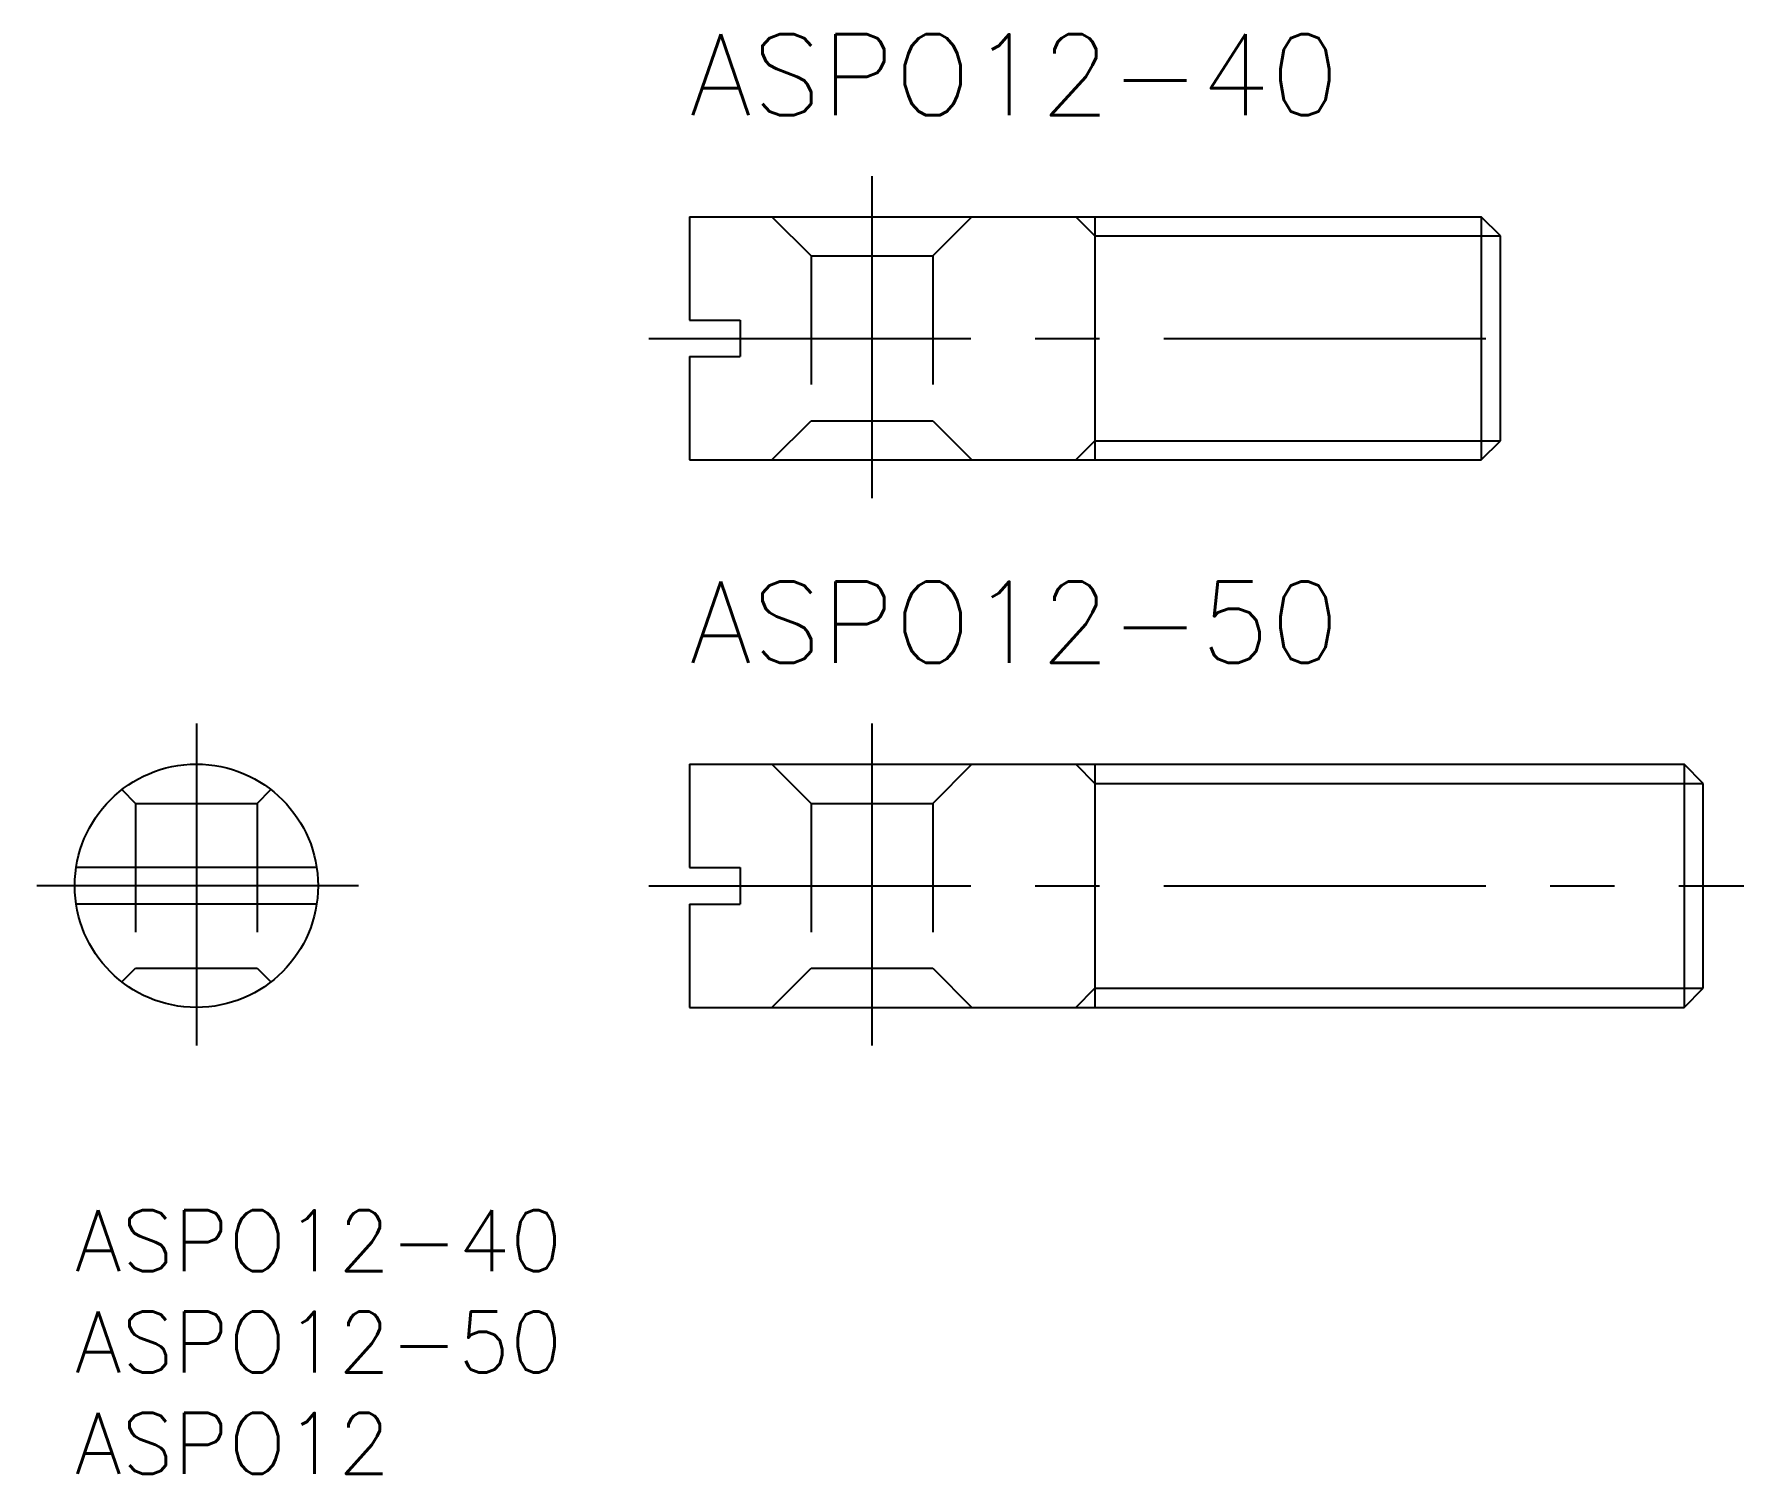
# Model space of a CAD drawing. Extents: x -2 to 82.3, y -13 to 58.
import ezdxf

# ---------------------------------------------------------------- set-up
doc = ezdxf.new("R2010")
doc.units = 0
doc.header["$LTSCALE"] = 0.5
doc.linetypes.add('CENTER', pattern=[50.8, 31.75, -6.35, 6.35, -6.35])
doc.linetypes.add('DASHED', pattern=[19.05, 12.7, -6.35])
for name, color, linetype in [('MSM_CENTER', 1, 'CENTER'), ('MSM_CONTINUOUS', 7, 'CONTINUOUS'), ('MSM_DASHED', 4, 'DASHED'), ('MSM_NARROW', 5, 'CONTINUOUS'), ('MSM_PART_NUMBER', 7, 'CONTINUOUS')]:
    doc.layers.add(name, color=color, linetype=linetype)
doc.styles.get("Standard").update_dxf_attribs({"font": 'txt.shx', "height": 1, "bigfont": 'bigfont.shx'})

# ---------------------------------------------------------------- blocks, each defined once
blk = doc.blocks.new('*U3')
at = {"layer": 'MSM_PART_NUMBER'}
blk.add_text('ASPO12-40', height=3, dxfattribs=at).set_placement((0, -3))
blk = doc.blocks.new('*U4')
at = {"layer": 'MSM_PART_NUMBER'}
blk.add_text('ASPO12-50', height=3, dxfattribs=at).set_placement((0, -8))
blk = doc.blocks.new('*U5')
at = {"layer": 'MSM_PART_NUMBER'}
blk.add_text('ASPO12', height=3, dxfattribs=at).set_placement((0, -13))

msp = doc.modelspace()

# ---------------------------------------------------------------- linework, layer by layer
at = {"layer": 'MSM_CENTER'}
for p, q in [((39.317, 51), (39.317, 35)), ((28.317, 43), (72.317, 43)), ((6, 24), (6, 8)), ((39.317, 24), (39.317, 8)), ((14, 16), (-2, 16)), ((28.317, 16), (82.317, 16))]:
    msp.add_line(p, q, dxfattribs=at)
at = {"layer": 'MSM_CONTINUOUS'}
for p, q in [((30.317, 49), (30.317, 43.9)), ((30.317, 49), (69.37, 49)), ((50.317, 49), (50.317, 37)), ((70.317, 48.053), (69.37, 49)), ((69.37, 49), (69.37, 37)), ((70.317, 37.947), (70.317, 48.053)), ((30.317, 43.9), (32.817, 43.9)), ((32.817, 43.9), (32.817, 42.1)), ((30.317, 42.1), (30.317, 37)), ((30.317, 42.1), (32.817, 42.1)), ((69.37, 37), (70.317, 37.947)), ((30.317, 37), (69.37, 37)), ((30.317, 22), (30.317, 16.9)), ((30.317, 22), (79.37, 22)), ((50.317, 22), (50.317, 10)), ((80.317, 21.053), (79.37, 22)), ((79.37, 22), (79.37, 10)), ((80.317, 10.947), (80.317, 21.053)), ((11.932, 16.9), (0.068, 16.9)), ((30.317, 16.9), (32.817, 16.9)), ((32.817, 16.9), (32.817, 15.1)), ((11.932, 15.1), (0.068, 15.1)), ((30.317, 15.1), (32.817, 15.1)), ((30.317, 15.1), (30.317, 10)), ((79.37, 10), (80.317, 10.947)), ((30.317, 10), (79.37, 10))]:
    msp.add_line(p, q, dxfattribs=at)
msp.add_circle((6, 16), 6, dxfattribs=at)
at = {"layer": 'MSM_DASHED'}
for p, q in [((34.383, 49), (36.317, 47.066)), ((42.317, 47.066), (44.251, 49)), ((36.317, 47.066), (42.317, 47.066)), ((36.317, 47.066), (36.317, 38.934)), ((42.317, 47.066), (42.317, 38.934)), ((34.383, 37), (36.317, 38.934)), ((36.317, 38.934), (42.317, 38.934)), ((42.317, 38.934), (44.251, 37)), ((34.383, 22), (36.317, 20.066)), ((42.317, 20.066), (44.251, 22)), ((2.324, 20.742), (3, 20.066)), ((9, 20.066), (9.676, 20.742)), ((3, 20.066), (9, 20.066)), ((3, 20.066), (3, 11.934)), ((9, 20.066), (9, 11.934)), ((36.317, 20.066), (36.317, 11.934)), ((36.317, 20.066), (42.317, 20.066)), ((42.317, 20.066), (42.317, 11.934)), ((2.324, 11.258), (3, 11.934)), ((3, 11.934), (9, 11.934)), ((9, 11.934), (9.676, 11.258)), ((34.383, 10), (36.317, 11.934)), ((36.317, 11.934), (42.317, 11.934)), ((42.317, 11.934), (44.251, 10))]:
    msp.add_line(p, q, dxfattribs=at)
at = {"layer": 'MSM_NARROW'}
for p, q in [((49.37, 49), (50.317, 48.053)), ((50.317, 48.053), (70.317, 48.053)), ((49.37, 37), (50.317, 37.947)), ((50.317, 37.947), (70.317, 37.947)), ((49.37, 22), (50.317, 21.053)), ((50.317, 21.053), (80.317, 21.053)), ((49.37, 10), (50.317, 10.947)), ((50.317, 10.947), (80.317, 10.947))]:
    msp.add_line(p, q, dxfattribs=at)

# ---------------------------------------------------------------- block references
at = {"layer": 'MSM_CONTINUOUS'}
for name in ['*U3', '*U4', '*U5']:
    msp.add_blockref(name, (0, 0), dxfattribs=at)

# ---------------------------------------------------------------- texts
for s, p in [('ASPO12-40', (30.317, 54)), ('ASPO12-50', (30.317, 27))]:
    msp.add_text(s, height=4, dxfattribs=at).set_placement(p)

doc.saveas('drawing.dxf')
